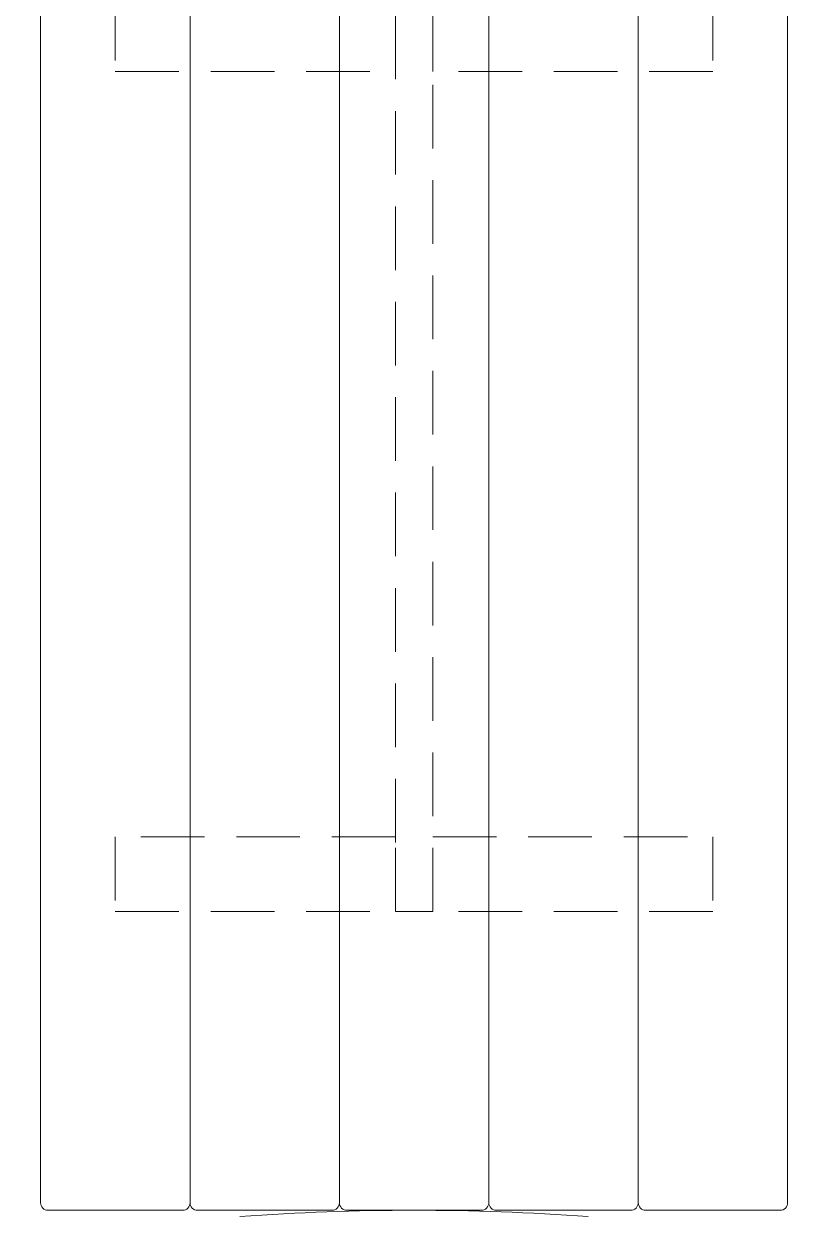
# Model space of a CAD drawing. Header units: centimetres. Extents: x 5488 to 20269, y -31398 to -19684.
# Drawn here: x 6482.2 to 6586.2, y -23648.5 to -23489.5 of the extents above; entities that cross this region are included whole.
import ezdxf

# ---------------------------------------------------------------- set-up
doc = ezdxf.new("R2010")
doc.units = ezdxf.units.CM
doc.linetypes.add('11-021_3004-BLOK_B_3_KAT$0$DASHED', pattern=[12.77794, 8.518627, -4.259313])
doc.layers.add('xxx_Auto_Kaplama_Ahşap Tarama', color=16, linetype='Continuous', lineweight=5)
doc.layers.add('xxx_Auto_Tefris_Tefris', color=32, linetype='Continuous', lineweight=15)

# ---------------------------------------------------------------- blocks, each defined once
blk = doc.blocks.new('LF10_MASA PLAN')
for points in [[(4902.07, 1434.86), (5215.07, 1434.86, -0.414214), (5216.07, 1433.86), (5216.07, 1415.86, -0.414214), (5215.07, 1414.86), (4902.07, 1414.86, -0.414214), (4901.07, 1415.86), (4901.07, 1433.86, -0.414214)], [(4902.07, 1414.86), (5215.07, 1414.86, -0.414214), (5216.07, 1413.86), (5216.07, 1395.86, -0.414214), (5215.07, 1394.86), (4902.07, 1394.86, -0.414214), (4901.07, 1395.86), (4901.07, 1413.86, -0.414214)], [(4902.07, 1394.86), (5215.07, 1394.86, -0.414214), (5216.07, 1393.86), (5216.07, 1375.86, -0.414214), (5215.07, 1374.86), (4902.07, 1374.86, -0.414214), (4901.07, 1375.86), (4901.07, 1393.86, -0.414214)], [(4902.07, 1374.86), (5215.07, 1374.86, -0.414214), (5216.07, 1373.86), (5216.07, 1355.86, -0.414214), (5215.07, 1354.86), (4902.07, 1354.86, -0.414214), (4901.07, 1355.86), (4901.07, 1373.86, -0.414214)], [(4902.07, 1354.86), (5215.07, 1354.86, -0.414214), (5216.07, 1353.86), (5216.07, 1335.86, -0.414214), (5215.07, 1334.86), (4902.07, 1334.86, -0.414214), (4901.07, 1335.86), (4901.07, 1353.86, -0.414214)]]:
    blk.add_lwpolyline(points, format="xyb", close=True)
at = {"linetype": '11-021_3004-BLOK_B_3_KAT$0$DASHED'}
for points in [[(5053.57, 1424.86), (5063.57, 1424.86), (5063.57, 1387.36), (5053.57, 1387.36)], [(5166.07, 1424.86), (5176.07, 1424.86), (5176.07, 1387.36), (5166.07, 1387.36)], [(4941.07, 1382.36), (5176.07, 1382.36), (5176.07, 1387.36), (4941.07, 1387.36)], [(5053.57, 1344.86), (5063.57, 1344.86), (5063.57, 1382.36), (5053.57, 1382.36)], [(5166.07, 1344.86), (5176.07, 1344.86), (5176.07, 1382.36), (5166.07, 1382.36)]]:
    blk.add_lwpolyline(points, close=True, dxfattribs=at)
blk = doc.blocks.new('A$C3D946979')
at = {"color": 0}
blk.add_arc((0, 318.05), 318.05, 265.7981, 274.203, dxfattribs=at)

msp = doc.modelspace()

# ---------------------------------------------------------------- block references
at = {"layer": 'xxx_Auto_Tefris_Tefris', "rotation": 270}
msp.add_blockref('LF10_MASA PLAN', (5149.62, -18432.39), dxfattribs=at)

# ---------------------------------------------------------------- next in the draw order: block references
at = {"layer": 'xxx_Auto_Tefris_Tefris', "rotation": 180}
msp.add_blockref('A$C3D946979', (6534.48, -23648.46), dxfattribs=at)

# ---------------------------------------------------------------- next in the draw order: hatches: boundary and pattern name
at = {"layer": 'xxx_Auto_Kaplama_Ahşap Tarama'}
h = msp.add_hatch(dxfattribs=at)
h.set_pattern_fill('AR-CONC', color=256, scale=0.5)
h.set_pattern_definition([(50, (809.53, -3617.59), (91.09233, -7.96954), [9.525, -104.775]), (355, (809.53, -3617.59), (-17.6217, 95.52842), [7.62, -83.8203]), (100.45144, (817.12, -3618.255), (73.47062, 87.55888), [8.095, -89.04512]), (46.1842, (809.53, -3592.19), (135.5395, -21.02116), [14.2875, -157.1625]), (96.63556, (820.83, -3593.94), (118.70207, 123.71306), [12.1425, -133.5678]), (351.18415, (809.53, -3592.19), (118.70207, 123.71306), [11.43, -125.72987]), (21, (822.23, -3598.54), (75.8072, -51.1326), [9.525, -104.775]), (326, (822.23, -3598.54), (30.901, 92.09398), [7.62, -83.82]), (71.45144, (828.55, -3602.8), (106.7082, 40.96138), [8.095, -89.04497]), (37.5, (809.53, -3617.59), (1.5443, 42.27752), [0, -82.804, 0, -85.09, 0, -84.1375]), (7.5, (809.53, -3617.59), (33.40983, 50.09029), [0, -48.514, 0, -80.899, 0, -32.0675]), (327.5, (781.21, -3617.59), (67.795298, -2.864372), [0, -31.75, 0, -99.06, 0, -131.445]), (317.5, (768.51, -3617.59), (74.06459, 12.71325), [0, -41.275, 0, -65.786, 0, -93.345])])
edge = h.paths.add_edge_path()
edge.add_line((9312.93, -27555.32), (9330.63, -27555.32))
edge.add_arc((9330.63, -27548.32), 7, 270, 349.5592)
edge.add_arc((-12655703.85, 2009176.56), 12827763.88, 350.864209315, 350.864469123)
edge.add_line((9346.75, -27492.16), (9332.45, -27492.16))
edge.add_line((9332.45, -27492.16), (9332.45, -27061.1))
edge.add_line((9332.45, -27061.1), (9346.75, -27061.1))
edge.add_arc((-12660642.43, -2064524.01), 12832765.91, 9.135530923, 9.13579064)
edge.add_arc((9330.63, -27004.94), 7, 10.4408, 90)
edge.add_line((9330.63, -26997.94), (9312.93, -26997.94))
edge.add_arc((9312.93, -27004.94), 7, 90, 170.4864)
edge.add_arc((10864.46, -27276.63), 1582.14, 170.06944, 189.93056)
edge.add_arc((9312.93, -27548.32), 7, 189.5136, 270)

doc.saveas('drawing.dxf')
